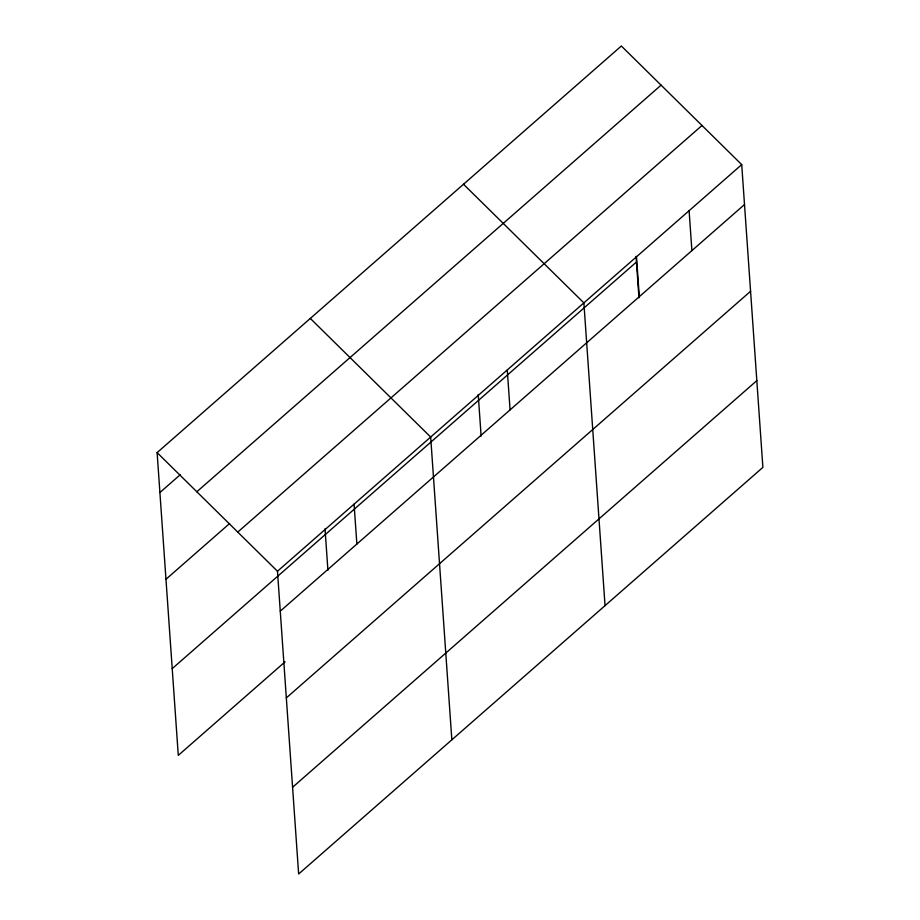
<?xml version="1.0" encoding="UTF-8"?>
<svg xmlns="http://www.w3.org/2000/svg" width="920" height="920" viewBox="0 0 920 920"><rect width="100%" height="100%" fill="white"/><g stroke="black" fill="none" stroke-linecap="round" stroke-linejoin="round"><path stroke-width="1.38" d="M157.113 452.617L621.356 46L741.716 164.623L762.887 467.383L298.643 874L277.472 571.24L157.113 452.617L178.284 755.377L285.085 661.825M159.896 492.534L180.4 474.582M196.834 491.763L661.077 85.146M165.968 579.266L229.62 523.514M237.751 532.093L702.006 125.476M277.472 571.24L741.716 164.623M172.212 668.633L636.467 262.016M280.267 611.156L744.51 204.539M286.327 697.9L750.582 291.272M292.583 787.267L756.827 380.638M463.507 184.253L583.878 302.875L605.049 605.636M310.316 318.435L430.675 437.058L451.846 739.818M689.103 210.703L691.897 250.619M636.49 256.795L639.285 296.7M636.065 256.346L638.963 297.815M507.276 369.966L510.071 409.883M478.216 394.599L481.125 436.068M354.073 504.148L356.868 544.065M325.024 528.781L327.922 570.25"/></g></svg>
